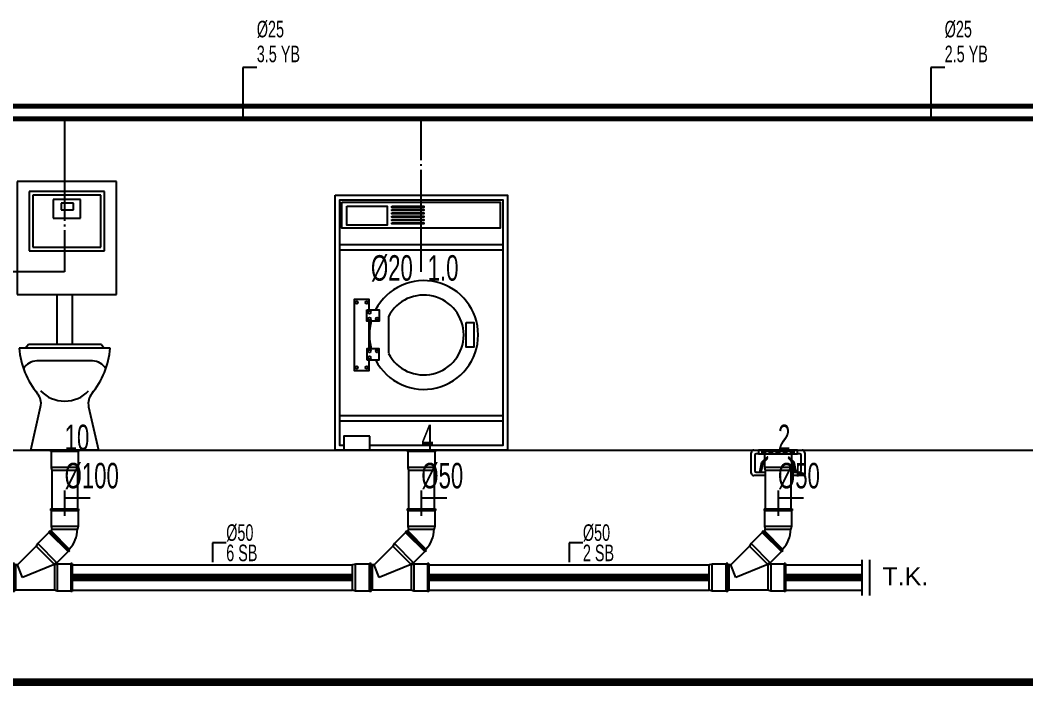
# Model space of a CAD drawing. Header units: centimetres. Extents: x -3952 to 14132, y 6348 to 11752.
# Drawn here: x 10162.5 to 10557.3, y 10237.5 to 10498.7 of the extents above; entities that cross this region are included whole.
import ezdxf
from ezdxf.enums import TextEntityAlignment as Align

# ---------------------------------------------------------------- set-up
doc = ezdxf.new("R2010")
doc.units = ezdxf.units.CM
for name, pattern in [('BASMA HATTI', [31, 25, -6]), ('PIS', [38, 30, -8]), ('SOGUK', [4.375, 4, -0.15, 0.075, -0.15])]:
    doc.linetypes.add(name, pattern=pattern)
for name, color, linetype in [('MTY-PIS-SU-BORUSU', 6, 'PIS'), ('MTY-PISSU-CAP', 211, 'Continuous'), ('MTY-PVC', 43, 'Continuous'), ('MTY-SEMA', 8, 'Continuous'), ('MTY-SICAKSU-BORU', 1, 'BASMA HATTI'), ('MTY-SOGUKSU-BORU', 5, 'Continuous'), ('MTY-TEFRIS', 15, 'Continuous'), ('MTY-TEMIZSU-CAP', 101, 'Continuous'), ('MTY-YUK-BIRIMI', 7, 'Continuous')]:
    doc.layers.add(name, color=color, linetype=linetype)
doc.styles.add('CAP', font='wturkce.SHX', dxfattribs={"width": 0.65})
doc.styles.add('MTY_CAP', font='wturkce.SHX', dxfattribs={"width": 0.65, "height": 20})
doc.styles.add('ROTAS', font='arial.ttf')

# ---------------------------------------------------------------- blocks, each defined once
blk = doc.blocks.new('KLOZET1 KOLON')
at = {"layer": 'MTY-SOGUKSU-BORU', "linetype": 'SOGUK', "ltscale": 10}
for p, q in [((0, 130), (0, 70)), ((-30.75, 75), (-30.75, 65)), ((0, 70), (-30.74, 70))]:
    blk.add_line(p, q, dxfattribs=at)
at = {"layer": 'MTY-TEFRIS', "color": 2}
for p, q in [((20.33, 105.41), (-18.6, 105.41)), ((-18.6, 105.41), (-18.6, 61.05)), ((20.33, 61.05), (20.33, 105.41)), ((15.66, 101.52), (-13.93, 101.52)), ((-13.93, 101.52), (-13.93, 78.17)), ((14.22, 100.08), (-12.49, 100.08)), ((-12.49, 100.08), (-12.49, 79.61)), ((14.22, 79.61), (14.22, 100.08)), ((15.66, 78.17), (15.66, 101.52)), ((-49.8, 84.47), (-49.8, 97.91)), ((-49.8, 97.91), (-36.36, 97.91)), ((-48.79, 86.32), (-48.79, 96.06)), ((-47.95, 96.9), (-38.21, 96.9)), ((-37.37, 96.06), (-37.37, 86.32)), ((-36.36, 97.91), (-36.36, 84.47)), ((6.2, 98.31), (-4.47, 98.31)), ((-4.47, 98.31), (-4.47, 90.98)), ((3.46, 96.95), (-1.31, 96.95)), ((-1.31, 96.95), (-1.31, 94.29)), ((3.46, 94.29), (3.46, 96.95)), ((6.2, 90.98), (6.2, 98.31)), ((-48.12, 91.86), (-48.79, 91.86)), ((-48.79, 91.86), (-48.79, 90.52)), ((-48.12, 93.71), (-48.12, 88.67)), ((-48.12, 93.71), (-38.04, 93.71)), ((-48.12, 90.52), (-48.12, 91.86)), ((-38.04, 91.19), (-48.12, 91.19)), ((-38.04, 93.71), (-38.04, 88.67)), ((-38.04, 91.86), (-37.37, 91.86)), ((-38.04, 90.52), (-38.04, 91.86)), ((-37.37, 91.86), (-37.37, 90.52)), ((-4.47, 90.98), (6.2, 90.98)), ((-1.31, 94.29), (3.46, 94.29)), ((-48.79, 90.52), (-48.12, 90.52)), ((-48.12, 88.67), (-38.04, 88.67)), ((-47.28, 78.59), (-47.28, 88.67)), ((-38.88, 78.59), (-38.88, 88.67)), ((-38.88, 78.59), (-38.88, 88.67)), ((-37.37, 90.52), (-38.04, 90.52)), ((-47.28, 84.47), (-49.8, 84.47)), ((-47.28, 85.48), (-47.95, 85.48)), ((-38.21, 85.48), (-38.88, 85.48)), ((-36.36, 84.47), (-38.88, 84.47)), ((-45.29, 79.81), (-47.28, 78.59)), ((-45.29, 79.81), (-44.6, 78.35)), ((-43.76, 79.57), (-44.6, 78.35)), ((-43.76, 79.57), (-43.08, 78.84)), ((-42.24, 79.57), (-43.08, 78.84)), ((-42.24, 79.57), (-41.4, 78.46)), ((-40.56, 79.83), (-41.4, 78.46)), ((-40.56, 79.83), (-38.88, 78.59)), ((-12.49, 79.61), (14.22, 79.61)), ((-13.93, 78.17), (15.66, 78.17)), ((-18.6, 61.05), (20.33, 61.05)), ((-3.11, 61.05), (-3.11, 41.5)), ((2.9, 61.05), (2.9, 41.5)), ((17.91, 40), (-17.91, 40)), ((-14.2, 41.5), (-15.36, 40)), ((14.4, 41.5), (-14.2, 41.5)), ((14.4, 41.5), (15.56, 40)), ((10.91, 35), (-10.91, 35)), ((-13.25, 0), (-9.42, 17.01)), ((9.42, 17.01), (13.25, 0)), ((13.25, 0), (-13.25, 0)), ((-13.25, 0), (13.25, 0))]:
    blk.add_line(p, q, dxfattribs=at)
at = {"layer": 'MTY-TEFRIS', "color": 4}
for centre, radius in [((-30.75, 75), 1.54), ((-30.75, 75), 1.1), ((-30.75, 65), 1.54), ((-30.75, 65), 1.1)]:
    blk.add_circle(centre, radius, dxfattribs=at)
at = {"layer": 'MTY-TEFRIS', "color": 2}
for centre, radius, start, end in [((-47.95, 96.06), 0.84, 90, 180), ((-38.21, 96.06), 0.84, 0, 90), ((-47.95, 86.32), 0.84, 180, 270), ((-38.21, 86.32), 0.84, 270, 360), ((15.27, 43.1), 33.32, 185.3406, 219.0433), ((-15.27, 43.1), 33.32, 320.9567, 354.6594), ((-10.91, 29), 6, 90, 150.5477), ((10.91, 29), 6, 29.4523, 90), ((-15.28, 18.33), 6, 347.3196, 39.0433), ((0, 32.24), 13.03, 223.6717, 316.3283), ((15.28, 18.33), 6, 140.9567, 192.6804)]:
    blk.add_arc(centre, radius, start, end, dxfattribs=at)
at = {"layer": 'MTY-TEFRIS', "color": 4}
for centre, radius, start, end in [((-30.75, 75), 2.22, 144.4246, 215.3031), ((-32.47, 76.73), 0.321, 49.1354, 220.588), ((-34.63, 75.01), 2.44, 9.6915, 38.6707), ((-30.74, 78.89), 2.44, 231.0527, 260.0319), ((-30.75, 75), 2.22, 101.1879, 125.2988), ((-30.75, 75), 2.22, 54.4203, 101.1879), ((-30.74, 78.89), 2.44, 279.6872, 308.8102), ((-26.86, 74.99), 2.44, 140.9132, 170.0362), ((-29.02, 76.72), 0.321, 319.1354, 130.588), ((-30.75, 75), 2.22, 341.6236, 35.3031), ((-32.48, 73.28), 0.321, 139.1354, 310.588), ((-34.63, 75.01), 2.44, 320.9132, 350.0362), ((-30.76, 71.11), 2.44, 99.6872, 128.8102), ((-30.75, 75), 2.22, 234.4203, 305.2988), ((-30.76, 71.11), 2.44, 51.0527, 80.0319), ((-26.86, 74.99), 2.44, 189.6915, 218.6707), ((-29.02, 73.27), 0.321, 229.1354, 40.588), ((-30.75, 75), 2.22, 324.4246, 341.6236), ((-30.75, 65), 2.22, 101.1061, 125.2169), ((-30.75, 65), 2.22, 54.3385, 101.1061), ((-30.75, 65), 2.22, 144.3428, 215.2212), ((-32.48, 63.28), 0.321, 139.0535, 310.5062), ((-32.47, 66.73), 0.321, 49.0535, 220.5062), ((-34.63, 65.01), 2.44, 320.8313, 349.9544), ((-34.63, 65.01), 2.44, 9.6096, 38.5889), ((-30.76, 61.11), 2.44, 99.6053, 128.7284), ((-30.73, 68.89), 2.44, 230.9708, 259.9501), ((-30.75, 65), 2.22, 234.3385, 305.2169), ((-30.76, 61.11), 2.44, 50.9708, 79.9501), ((-30.73, 68.89), 2.44, 279.6053, 308.7284), ((-26.86, 64.99), 2.44, 140.8313, 169.9544), ((-26.86, 64.99), 2.44, 189.6096, 218.5889), ((-29.03, 63.27), 0.321, 229.0535, 40.5062), ((-29.01, 66.72), 0.321, 319.0535, 130.5062), ((-30.75, 65), 2.22, 324.3428, 341.5417), ((-30.75, 65), 2.22, 341.5417, 35.2212)]:
    blk.add_arc(centre, radius, start, end, dxfattribs=at)
at = {"layer": 'MTY-TEMIZSU-CAP', "lineweight": -3, "ltscale": 100}
blk.add_line((-30.75, 70), (-33.91, 70), dxfattribs=at)
at = {"layer": 'MTY-PISSU-CAP', "lineweight": -3, "ltscale": 100, "style": 'CAP', "width": 0.65}
blk.add_attdef('PSCP', text='', height=10, dxfattribs=at).set_placement((0, -10), align=Align.MIDDLE_LEFT)
at = {"layer": 'MTY-TEMIZSU-CAP', "color": 101, "style": 'CAP', "width": 0.65}
blk.add_attdef('SOCP', text='', height=10, dxfattribs=at).set_placement((-33.91, 70), align=Align.MIDDLE_RIGHT)
at = {"layer": 'MTY-YUK-BIRIMI', "color": 101, "style": 'CAP', "width": 0.65}
blk.add_attdef('SO', text='', height=10, dxfattribs=at).set_placement((-33.91, 58.33), align=Align.MIDDLE_RIGHT)
at = {"layer": 'MTY-YUK-BIRIMI', "color": 211, "lineweight": -3, "ltscale": 100, "style": 'CAP', "width": 0.65}
blk.add_attdef('PS', text='', height=10, dxfattribs=at).set_placement((0, 5), align=Align.MIDDLE_LEFT)
blk = doc.blocks.new('PVC CATAL SAG')
at = {"layer": 'MTY-PISSU-CAP', "lineweight": -3, "ltscale": 100}
for p, q in [((0, -15.84), (0, -25.84)), ((10, -18.89), (0, -18.89))]:
    blk.add_line(p, q, dxfattribs=at)
at = {"layer": 'MTY-PVC', "color": 43}
for p, q in [((-5.5, 0), (-5.5, -0.6)), ((5.5, 0), (-5.5, 0)), ((-5.3, -0.6), (-5.5, -0.6)), ((5.3, -0.6), (-5.3, -0.6)), ((-5.3, -0.6), (-5.3, -6.85)), ((5.5, -0.6), (5.3, -0.6)), ((5.3, -0.6), (5.3, -6.85)), ((5.5, 0), (5.5, -0.6)), ((5.3, -6.85), (-5.3, -6.85)), ((-5.3, -6.85), (-5, -7.99)), ((5.3, -6.85), (5, -7.99)), ((5, -7.99), (-5, -7.99)), ((-5, -7.99), (-5, -22.87)), ((5, -7.99), (5, -22.87)), ((-5.5, -23.03), (-5.5, -23.63)), ((-5.5, -23.03), (-4.97, -23.03)), ((-5.5, -23.63), (-5.3, -23.63)), ((-5.3, -23.63), (5.3, -23.63)), ((-5.3, -23.63), (-5.3, -29.88)), ((-5, -23.03), (5.03, -23.03)), ((5.03, -23.03), (5.5, -23.03)), ((5.3, -23.63), (5.5, -23.63)), ((5.3, -23.63), (5.3, -29.88)), ((5.5, -23.03), (5.5, -23.63)), ((-5.3, -29.88), (5.3, -29.88)), ((-5.3, -29.88), (-5, -31.02)), ((-5, -31.02), (5, -31.02)), ((5.3, -29.88), (5, -31.02)), ((-6.17, -32.27), (-10.59, -36.69)), ((-5.88, -31.7), (-6.31, -32.13)), ((-5.88, -31.7), (-6.31, -32.13)), ((-6.31, -32.13), (-6.17, -32.27)), ((-6.31, -32.13), (-6.17, -32.27)), ((-6.17, -32.27), (1.33, -39.76)), ((-5.88, -31.7), (-5.58, -32.01)), ((-5.88, -31.7), (-5.58, -32.01)), ((-5.29, -31.73), (-5.58, -32.01)), ((-5.58, -32.01), (1.54, -39.13)), ((-5.29, -31.73), (1.78, -38.8)), ((-11.15, -37.73), (-18.46, -45)), ((-10.59, -36.69), (-11.15, -37.73)), ((-11.15, -37.73), (-4.14, -44.75)), ((-10.59, -36.69), (-3.09, -44.18)), ((1.78, -38.8), (1.5, -39.08)), ((1.5, -39.08), (1.89, -39.48)), ((1.5, -39.08), (1.89, -39.48)), ((1.33, -39.76), (-3.09, -44.18)), ((1.33, -39.76), (1.47, -39.9)), ((1.33, -39.76), (1.47, -39.9)), ((1.89, -39.48), (1.47, -39.9)), ((1.89, -39.48), (1.47, -39.9)), ((-25.86, -44.7), (-27, -45)), ((-27, -55), (-27, -45)), ((-25.86, -55.3), (-25.86, -44.7)), ((-20.33, -44.7), (-25.86, -44.7)), ((-19.73, -44.5), (-20.33, -44.5)), ((-20.33, -44.7), (-20.33, -44.5)), ((-20.33, -55.3), (-20.33, -44.7)), ((-19.73, -45), (-19.73, -44.5)), ((-19.73, -55), (-19.73, -45)), ((-19.33, -45), (-19.73, -45)), ((-18.46, -45), (-19.33, -45)), ((-19.33, -45), (-19.33, -55)), ((-19.33, -45), (-19.33, -55)), ((-19.33, -55), (-19.33, -45)), ((-19.33, -45), (-19.33, -55)), ((-16.5, -50), (-18.46, -45)), ((-4.43, -45), (-16.5, -50)), ((-4.14, -44.75), (-4.43, -45)), ((-4.02, -45), (-4.42, -45)), ((-3.09, -44.18), (-4.14, -44.75)), ((-2.88, -44.7), (-4.02, -45)), ((-4.02, -45), (-4.02, -55)), ((2.4, -44.7), (-2.88, -44.7)), ((-2.88, -44.7), (-2.88, -55.3)), ((3, -44.5), (2.4, -44.5)), ((2.4, -44.5), (2.4, -44.7)), ((2.4, -44.7), (2.4, -55.3)), ((3, -44.5), (3, -45)), ((3, -45), (3, -55)), ((-25.86, -55.3), (-27, -55)), ((-19.73, -55.5), (-19.73, -55)), ((-19.33, -55), (-19.73, -55)), ((-4.02, -55), (-19.33, -55)), ((-2.88, -55.3), (-4.02, -55)), ((3, -55), (3, -55.5)), ((-20.33, -55.3), (-25.86, -55.3)), ((-20.33, -55.5), (-20.33, -55.3)), ((-19.73, -55.5), (-20.33, -55.5)), ((2.4, -55.3), (-2.88, -55.3)), ((2.4, -55.3), (2.4, -55.5)), ((3, -55.5), (2.4, -55.5))]:
    blk.add_line(p, q, dxfattribs=at)
for radius in [1, 11]:
    blk.add_arc((-6, -31.02), radius, 315, 0, dxfattribs=at)
blk = doc.blocks.new('CAMASIR MAKINASI1 KOLON')
at = {"layer": 'MTY-SOGUKSU-BORU', "linetype": 'SOGUK', "ltscale": 10}
blk.add_line((0, 70), (0, 130), dxfattribs=at)
at = {"layer": 'MTY-TEFRIS', "color": 4}
for p, q in [((-32, 80.72), (32.03, 80.72)), ((-32, 78.63), (32.03, 78.63)), ((-32, 13.53), (32.03, 13.53)), ((-32, 11.44), (32.03, 11.44))]:
    blk.add_line(p, q, dxfattribs=at)
at = {"layer": 'MTY-TEFRIS', "color": 2}
blk.add_line((-12.92, 52.39), (-12.92, 37.98), dxfattribs=at)
at = {"layer": 'MTY-TEFRIS', "color": 4}
for points in [[(-33.8, 100), (33.82, 100), (33.82, 0), (-33.8, 0)], [(-20.25, 5.42), (-30.46, 5.42), (-30.46, 0), (-20.25, 0)]]:
    blk.add_lwpolyline(points, close=True, dxfattribs=at)
blk.add_lwpolyline([(-30.46, 1.8), (-32, 1.8), (-32, 98.2), (32.03, 98.2), (32.03, 1.8), (-20.25, 1.8)], dxfattribs=at)
at = {"layer": 'MTY-TEFRIS', "color": 2}
for points in [[(-31.18, 97.28), (30.98, 97.28), (30.98, 87.1), (-31.18, 87.1)], [(-29.3, 95.74), (-13.37, 95.74), (-13.37, 88.32), (-29.3, 88.32)], [(-11.6, 95.74), (0.94, 95.74), (0.94, 95.26), (-11.6, 95.26)], [(-11.6, 94.44), (0.94, 94.44), (0.94, 93.96), (-11.6, 93.96)], [(-11.6, 93.13), (0.94, 93.13), (0.94, 92.66), (-11.6, 92.66)], [(-11.6, 91.83), (0.94, 91.83), (0.94, 91.35), (-11.6, 91.35)], [(-11.6, 90.52), (0.94, 90.52), (0.94, 90.05), (-11.6, 90.05)], [(-11.6, 89.22), (0.94, 89.22), (0.94, 88.74), (-11.6, 88.74)], [(-21.39, 54.99), (-16.54, 54.99), (-16.54, 50.56), (-21.39, 50.56)], [(17.6, 50.13), (20.64, 50.13), (20.64, 40.43), (17.6, 40.43)], [(-21.39, 35.37), (-16.54, 35.37), (-16.54, 39.8), (-21.39, 39.8)]]:
    blk.add_lwpolyline(points, close=True, dxfattribs=at)
for points in [[(-20.43, 54.99), (-20.43, 59.12), (-26.42, 59.12), (-26.42, 31.22), (-20.43, 31.22), (-20.43, 35.37)], [(-20.43, 39.8), (-20.43, 50.56)]]:
    blk.add_lwpolyline(points, dxfattribs=at)
for centre in [(-25.37, 57.94), (-21.45, 57.94), (-20.37, 54.06), (-20.37, 51.48), (-17.4, 51.48), (-20.37, 38.88), (-20.37, 36.3), (-17.4, 38.88), (-25.37, 32.42), (-21.45, 32.42)]:
    blk.add_circle(centre, 0.522, dxfattribs=at)
for radius, start, end in [(21.33, 207.3772, 152.6228), (15.67, 207.3772, 152.6228), (21.33, 165.3815, 194.6185)]:
    blk.add_arc((0.99, 45.18), radius, start, end, dxfattribs=at)
at = {"layer": 'MTY-PISSU-CAP', "lineweight": -3, "ltscale": 100, "style": 'CAP', "width": 0.65}
blk.add_attdef('PSCP', text='', height=10, dxfattribs=at).set_placement((0.01, -10), align=Align.MIDDLE_LEFT)
at = {"layer": 'MTY-TEMIZSU-CAP', "color": 101, "style": 'CAP', "width": 0.65}
blk.add_attdef('SOCP', text='', height=10, dxfattribs=at).set_placement((-3.34, 71.49), align=Align.MIDDLE_RIGHT)
at = {"layer": 'MTY-YUK-BIRIMI', "color": 101, "style": 'CAP', "width": 0.65}
blk.add_attdef('SO', text='', height=10, dxfattribs=at).set_placement((2.5, 71.49), align=Align.MIDDLE_LEFT)
at = {"layer": 'MTY-YUK-BIRIMI', "color": 211, "lineweight": -3, "ltscale": 100, "style": 'CAP', "width": 0.65}
blk.add_attdef('PS', text='', height=10, dxfattribs=at).set_placement((0.01, 5), align=Align.MIDDLE_LEFT)
blk = doc.blocks.new('YER SUZGECI DN501 KOLON')
at = {"layer": 'MTY-TEFRIS', "color": 2}
for p, q in [((-9.5, 0), (-7.7, 0)), ((-7.7, 0), (-7.7, -1.4)), ((7.7, 0), (-7.7, 0)), ((-7.7, 0), (-7.7, -1.4)), ((-4.9, 0), (-6.3, 0)), ((-6.3, 0), (-6.3, -1.4)), ((-4.9, -1.12), (-6.02, 0)), ((-4.9, -0.37), (-5.27, 0)), ((-4.9, -0.13), (-5.03, 0)), ((-4.9, -1.4), (-4.9, 0)), ((-2.1, 0), (-3.5, 0)), ((-3.5, 0), (-3.5, -1.4)), ((-2.1, -1.12), (-3.22, 0)), ((-2.1, -0.37), (-2.47, 0)), ((-2.1, -0.13), (-2.23, 0)), ((-2.1, -1.4), (-2.1, 0)), ((0.7, 0), (-0.7, 0)), ((-0.7, 0), (-0.7, -1.4)), ((0.7, -1.36), (-0.66, 0)), ((0.7, -1.12), (-0.42, 0)), ((0.7, -0.62), (0.08, 0)), ((0.7, -0.37), (0.33, 0)), ((0.7, -0.13), (0.57, 0)), ((0.7, -1.4), (0.7, 0)), ((3.5, 0), (2.1, 0)), ((2.1, 0), (2.1, -1.4)), ((3.5, -1.36), (2.14, 0)), ((3.5, -1.12), (2.38, 0)), ((3.5, -0.62), (2.88, 0)), ((3.5, -0.37), (3.13, 0)), ((3.5, -0.13), (3.37, 0)), ((3.5, -1.4), (3.5, 0)), ((6.3, 0), (4.9, 0)), ((4.9, 0), (4.9, -1.4)), ((6.3, -1.36), (4.94, 0)), ((6.3, -1.12), (5.18, 0)), ((6.3, -0.62), (5.68, 0)), ((6.3, -0.37), (5.93, 0)), ((6.3, -0.13), (6.17, 0)), ((6.3, -1.4), (6.3, 0)), ((7.7, -1.4), (7.7, 0)), ((7.7, 0), (9.5, 0)), ((7.7, -1.4), (7.7, 0)), ((-10.5, -9), (-10.5, -1)), ((-9.1, -1.9), (-9.1, -8.1)), ((-7.7, -1.4), (-8.6, -1.4)), ((-7.7, -1.4), (7.7, -1.4)), ((-5.11, -1.4), (-6.3, -0.21)), ((-5.36, -1.4), (-6.3, -0.46)), ((-5.61, -1.4), (-6.3, -0.71)), ((-5.85, -1.4), (-6.3, -0.95)), ((-6.1, -1.4), (-6.3, -1.2)), ((-6.3, -1.4), (-4.9, -1.4)), ((-6.3, -4.75), (-4.25, -2.7)), ((-4.9, -1.36), (-6.26, 0)), ((-5.84, -5), (-4.04, -3.2)), ((-4.9, -0.87), (-5.77, 0)), ((-4.9, -0.62), (-5.52, 0)), ((-5.09, -4.25), (-5.45, -3.9)), ((-5.01, -4.16), (-5.36, -3.81)), ((-4.92, -4.07), (-5.27, -3.72)), ((-4.83, -3.99), (-5.18, -3.63)), ((-4.74, -3.9), (-5.09, -3.54)), ((-4.65, -3.81), (-5.01, -3.46)), ((-4.56, -3.72), (-4.92, -3.37)), ((-4.48, -3.63), (-4.83, -3.28)), ((-4.39, -3.54), (-4.74, -3.19)), ((-4.3, -3.46), (-4.65, -3.1)), ((-4.21, -3.37), (-4.56, -3.01)), ((-4.12, -3.28), (-4.48, -2.93)), ((-4.04, -3.18), (-4.39, -2.84)), ((-4.04, -3), (-4.3, -2.75)), ((-4.04, -2.7), (-4.25, -2.7)), ((-4.04, -2.83), (-4.17, -2.7)), ((-2.31, -1.4), (-3.5, -0.21)), ((-2.56, -1.4), (-3.5, -0.46)), ((-2.81, -1.4), (-3.5, -0.71)), ((-3.05, -1.4), (-3.5, -0.95)), ((-3.3, -1.4), (-3.5, -1.2)), ((-3.5, -1.4), (-2.1, -1.4)), ((-2.1, -1.36), (-3.46, 0)), ((-2.1, -0.87), (-2.97, 0)), ((-2.1, -0.62), (-2.72, 0)), ((0.49, -1.4), (-0.7, -0.21)), ((0.24, -1.4), (-0.7, -0.46)), ((-0.01, -1.4), (-0.7, -0.71)), ((-0.25, -1.4), (-0.7, -0.95)), ((-0.5, -1.4), (-0.7, -1.2)), ((-0.7, -1.4), (0.7, -1.4)), ((0.7, -0.87), (-0.17, 0)), ((3.29, -1.4), (2.1, -0.21)), ((3.04, -1.4), (2.1, -0.46)), ((2.79, -1.4), (2.1, -0.71)), ((2.55, -1.4), (2.1, -0.95)), ((2.3, -1.4), (2.1, -1.2)), ((2.1, -1.4), (3.5, -1.4)), ((3.5, -0.87), (2.63, 0)), ((4.25, -2.7), (4.05, -2.7)), ((4.05, -3.2), (4.05, -3.2)), ((5.85, -5), (4.05, -3.2)), ((6.33, -4.9), (4.14, -2.7)), ((6.31, -4.75), (4.25, -2.7)), ((6.09, -1.4), (4.9, -0.21)), ((5.84, -1.4), (4.9, -0.46)), ((5.59, -1.4), (4.9, -0.71)), ((5.35, -1.4), (4.9, -0.95)), ((5.1, -1.4), (4.9, -1.2)), ((4.9, -1.4), (6.3, -1.4)), ((6.3, -0.87), (5.43, 0)), ((8.6, -1.4), (7.7, -1.4)), ((9.1, -8.1), (9.1, -1.9)), ((10.5, -1), (10.5, -9.5)), ((-7.08, -8.6), (-6.3, -4.75)), ((-6.59, -6.29), (-6.61, -6.27)), ((-6.61, -6.29), (-6.1, -6.29)), ((-6.41, -6.29), (-6.58, -6.12)), ((-6.57, -8.6), (-5.84, -5)), ((-6.24, -6.29), (-6.55, -5.98)), ((-6.1, -6.25), (-6.52, -5.83)), ((-6.07, -6.11), (-6.49, -5.68)), ((-6.04, -5.96), (-6.46, -5.54)), ((-6.01, -5.81), (-6.43, -5.39)), ((-5.98, -5.67), (-6.4, -5.24)), ((-5.95, -5.52), (-6.37, -5.09)), ((-5.92, -5.37), (-6.34, -4.95)), ((-5.89, -5.22), (-6.31, -4.8)), ((-5.86, -5.08), (-6.24, -4.69)), ((-5.8, -4.96), (-6.16, -4.6)), ((-5.71, -4.87), (-6.07, -4.52)), ((-5.62, -4.78), (-5.98, -4.43)), ((-5.54, -4.69), (-5.89, -4.34)), ((-5.45, -4.6), (-5.8, -4.25)), ((-5.36, -4.52), (-5.71, -4.16)), ((-5.27, -4.43), (-5.62, -4.07)), ((-5.18, -4.34), (-5.54, -3.99)), ((6.38, -5.12), (5.3, -4.04)), ((6.42, -5.34), (5.3, -4.21)), ((6.47, -5.56), (5.3, -4.39)), ((6.57, -8.6), (5.85, -5)), ((6.51, -5.78), (5.87, -5.14)), ((6.56, -6), (5.92, -5.37)), ((6.6, -6.23), (5.96, -5.59)), ((6.49, -6.29), (6.01, -5.81)), ((6.31, -6.29), (6.05, -6.03)), ((6.14, -6.29), (6.1, -6.25)), ((6.62, -6.29), (6.11, -6.29)), ((7.08, -8.6), (6.31, -4.75)), ((-5.3, -10), (-9.5, -10)), ((-8.6, -8.6), (-5.3, -8.6)), ((-6.93, -8.6), (-7.06, -8.48)), ((-7.03, -8.35), (-6.52, -8.35)), ((-6.76, -8.6), (-7.01, -8.35)), ((-6.58, -8.6), (-6.83, -8.35)), ((-6.54, -8.46), (-6.65, -8.35)), ((5.3, -8.6), (8.6, -8.6)), ((10, -10), (5.3, -10)), ((7.03, -8.35), (6.52, -8.35)), ((6.68, -8.6), (6.55, -8.47)), ((6.86, -8.6), (6.61, -8.35)), ((7.03, -8.6), (6.78, -8.35)), ((7.05, -8.44), (6.96, -8.35))]:
    blk.add_line(p, q, dxfattribs=at)
for centre, radius, start, end in [((-9.5, -1), 1, 90, 180), ((-8.6, -1.9), 0.5, 90, 180), ((8.6, -1.9), 0.5, 0, 90), ((9.5, -1), 1, 0, 90), ((-9.5, -9), 1, 180, 270), ((-8.6, -8.1), 0.5, 180, 270), ((8.6, -8.1), 0.5, 270, 0), ((10, -9.5), 0.5, 270, 0)]:
    blk.add_arc(centre, radius, start, end, dxfattribs=at)
at = {"layer": 'MTY-PISSU-CAP', "lineweight": -3, "ltscale": 100, "style": 'CAP', "width": 0.65}
blk.add_attdef('PSCP', text='', height=10, dxfattribs=at).set_placement((0, -10), align=Align.MIDDLE_LEFT)
at = {"layer": 'MTY-YUK-BIRIMI', "color": 211, "lineweight": -3, "ltscale": 100, "style": 'CAP', "width": 0.65}
blk.add_attdef('PS', text='', height=10, dxfattribs=at).set_placement((0, 5), align=Align.MIDDLE_LEFT)
blk = doc.blocks.new('MTY-PIS SU CAP SB')
at = {"layer": 'MTY-PISSU-CAP'}
for p, q in [((0.833, 1.167), (0, 1.167)), ((0, 1.167), (0, 0))]:
    blk.add_line(p, q, dxfattribs=at)
at = {"layer": 'MTY-PISSU-CAP', "style": 'MTY_CAP', "width": 0.65}
blk.add_attdef('PSCP_001', (0.833, 1.29), '', height=1, dxfattribs=at)
at = {"layer": 'MTY-YUK-BIRIMI', "color": 211, "style": 'MTY_CAP', "width": 0.65}
blk.add_attdef('PS_001', (0.833, 0.066), '', height=1, dxfattribs=at)
blk = doc.blocks.new('MTY-TEMIZ SU CAP MB')
at = {"layer": 'MTY-TEMIZSU-CAP'}
for p, q in [((0.833, 3.096), (0, 3.096)), ((0, 3.096), (0, 0))]:
    blk.add_line(p, q, dxfattribs=at)
at = {"layer": 'MTY-TEMIZSU-CAP', "style": 'MTY_CAP', "width": 0.65}
for tag, p in [('SOCP_001', (0.833, 4.917)), ('SCCP_001', (0.833, 1.917))]:
    blk.add_attdef(tag, p, '', height=1, dxfattribs=at)
at = {"layer": 'MTY-YUK-BIRIMI', "color": 101, "style": 'MTY_CAP', "width": 0.65}
for tag, p in [('SO_001', (0.833, 3.417)), ('SC_001', (0.833, 0.417))]:
    blk.add_attdef(tag, p, '', height=1, dxfattribs=at)

msp = doc.modelspace()

# ---------------------------------------------------------------- linework, layer by layer
at = {"layer": 'MTY-PIS-SU-BORUSU', "const_width": 3}
for points in [[(10183, 10280), (10293, 10280)], [(10323, 10280), (10433, 10280)], [(10463, 10280), (10493, 10280)], [(9785.55, 10239), (11654, 10239), (11654, 10264), (11976, 10264)]]:
    msp.add_lwpolyline(points, dxfattribs=at)
at = {"layer": 'MTY-PVC'}
for p, q in [((10183, 10285), (10293, 10285)), ((10323, 10285), (10433, 10285)), ((10463, 10285), (10493, 10285)), ((10493, 10273), (10493, 10287)), ((10496, 10273), (10496, 10287)), ((10183, 10275), (10293, 10275)), ((10323, 10275), (10433, 10275)), ((10463, 10275), (10493, 10275))]:
    msp.add_line(p, q, dxfattribs=at)
at = {"layer": 'MTY-SEMA'}
msp.add_lwpolyline([(9140, 10330), (12440, 10330)], dxfattribs=at)
at = {"layer": 'MTY-SICAKSU-BORU', "const_width": 2}
msp.add_lwpolyline([(11705, 10465), (9885, 10465)], dxfattribs=at)
at = {"layer": 'MTY-SOGUKSU-BORU', "const_width": 2}
msp.add_lwpolyline([(9740, 10460), (11720, 10460)], dxfattribs=at)

# ---------------------------------------------------------------- block references
at = {"layer": 'MTY-TEFRIS'}
ref = msp.add_blockref('MTY-TEMIZ SU CAP MB', (10250, 10460), dxfattribs=dict(at, xscale=6.5, yscale=6.5))
ref.add_attrib('SO_001', '3.5 YB', (10255.42, 10482.21), dxfattribs={"layer": 'MTY-YUK-BIRIMI', "color": 101, "height": 6.5, "style": 'MTY_CAP', "width": 0.65})
ref.add_attrib('SOCP_001', 'Ø25', (10255.42, 10491.96), dxfattribs={"layer": 'MTY-TEMIZSU-CAP', "height": 6.5, "style": 'MTY_CAP', "width": 0.65})
ref = msp.add_blockref('MTY-TEMIZ SU CAP MB', (10520, 10460), dxfattribs=dict(at, xscale=6.5, yscale=6.5))
ref.add_attrib('SO_001', '2.5 YB', (10525.42, 10482.21), dxfattribs={"layer": 'MTY-YUK-BIRIMI', "color": 101, "height": 6.5, "style": 'MTY_CAP', "width": 0.65})
ref.add_attrib('SOCP_001', 'Ø25', (10525.42, 10491.96), dxfattribs={"layer": 'MTY-TEMIZSU-CAP', "height": 6.5, "style": 'MTY_CAP', "width": 0.65})
for name, p, values in [('KLOZET1 KOLON', (10180, 10330), {'SO': '0.5', 'SOCP': 'Ø20', 'PSCP': 'Ø100', 'PS': '10'}), ('CAMASIR MAKINASI1 KOLON', (10320, 10330), {'SO': '1.0', 'SOCP': 'Ø20', 'PSCP': 'Ø50', 'PS': '4'}), ('YER SUZGECI DN501 KOLON', (10460, 10330), {'PSCP': 'Ø50', 'PS': '2'})]:
    msp.add_blockref(name, p, dxfattribs=at).add_auto_attribs(values)
for p in [(10180, 10330), (10320, 10330), (10460, 10330)]:
    msp.add_blockref('PVC CATAL SAG', p, dxfattribs=at)
at = {"layer": 'MTY-TEFRIS', "xscale": 6.5, "yscale": 6.5}
for p, values in [((10238, 10286), {'PSCP_001': 'Ø50', 'PS_001': '6 SB'}), ((10378, 10286), {'PSCP_001': 'Ø50', 'PS_001': '2 SB'})]:
    msp.add_blockref('MTY-PIS SU CAP SB', p, dxfattribs=at).add_auto_attribs(values)

# ---------------------------------------------------------------- texts
at = {"layer": 'MTY-PISSU-CAP', "style": 'ROTAS'}
msp.add_text('T.K.', height=7, dxfattribs=at).set_placement((10501, 10277))

doc.saveas('drawing.dxf')
